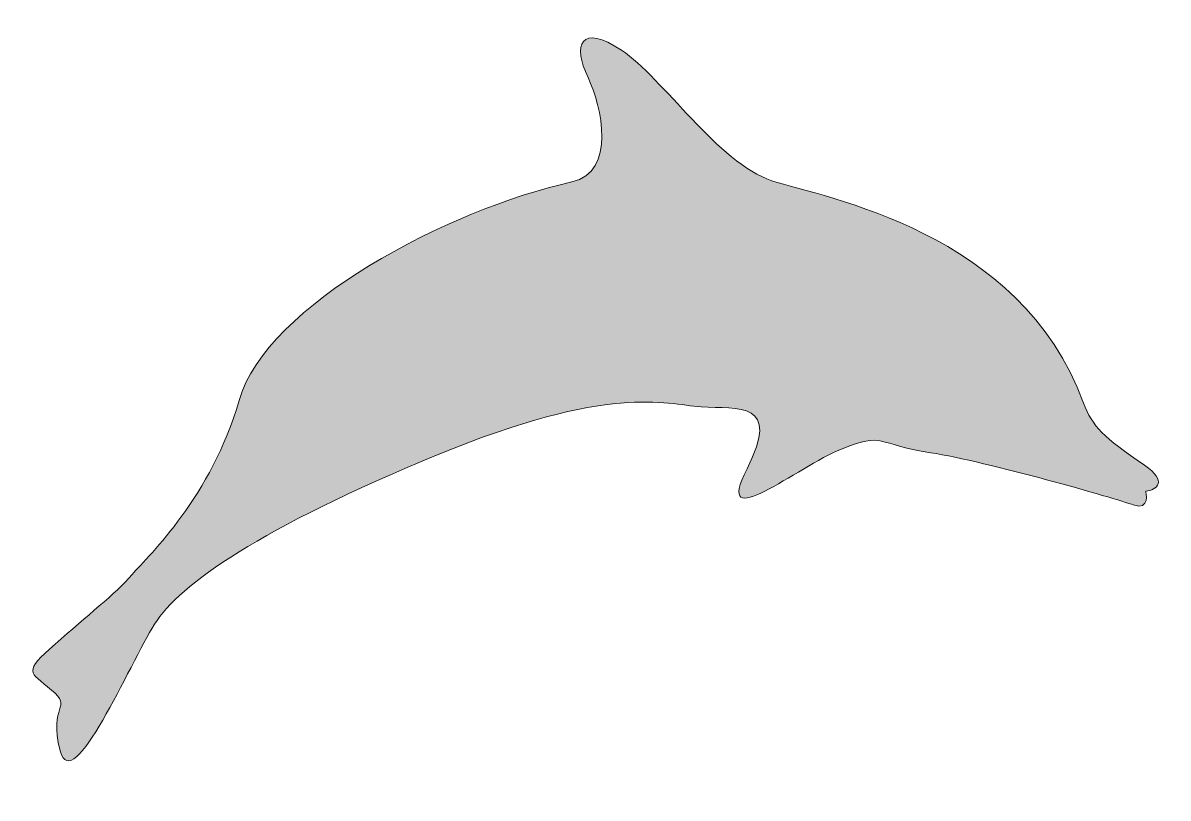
# Model space of a CAD drawing. Header units: inches. Extents: x 2.39 to 8.61, y -7.75 to -3.55.
import ezdxf

# ---------------------------------------------------------------- set-up
doc = ezdxf.new("R2010")
doc.units = ezdxf.units.IN
doc.header["$MEASUREMENT"] = 0
doc.layers.add('Layer 1', color=7, linetype='Continuous')

msp = doc.modelspace()

# ---------------------------------------------------------------- hatches: boundary and pattern name
at = {"layer": 'Layer 1', "true_color": 0xffffff}
h = msp.add_hatch(color=7, dxfattribs=at)
h.dxf.hatch_style = 2
edge = h.paths.add_edge_path()
edge.add_spline(control_points=[(5.4589, -3.8426), (5.3741, -3.6652), (5.4184, -3.5458), (5.641, -3.6942), (5.8635, -3.8426), (6.1669, -4.3079), (6.4569, -4.4023), (6.7469, -4.4967), (7.8045, -4.6727), (8.1495, -5.6094), (8.1968, -5.7375), (8.2576, -5.7944), (8.48, -5.9466), (8.6081, -6.0342), (8.5474, -6.0814), (8.4867, -6.0881), (8.4867, -6.0881), (8.5137, -6.196), (8.4193, -6.1623), (8.3249, -6.1286), (7.6236, -5.9264), (7.3201, -5.8792), (7.0167, -5.832), (7.0706, -5.7645), (6.8346, -5.8589), (6.5985, -5.9533), (6.1332, -6.3377), (6.3221, -5.9668), (6.5109, -5.5959), (6.2749, -5.6431), (6.0725, -5.6296), (5.8702, -5.6161), (5.587, -5.5015), (4.6362, -5.8927), (3.6853, -6.2837), (3.2402, -6.594), (3.1054, -6.8097), (2.9705, -7.0255), (2.6603, -7.7539), (2.5929, -7.4976), (2.5254, -7.2414), (2.6671, -7.2683), (2.5456, -7.1672), (2.4243, -7.066), (2.3905, -7.0728), (2.5659, -6.9176), (2.7412, -6.7625), (2.8896, -6.6479), (2.984, -6.54), (3.0784, -6.4321), (3.4156, -6.1151), (3.5639, -5.5959), (3.7123, -5.0767), (4.7011, -4.5579), (5.3712, -4.409), (5.614, -4.3551), (5.5331, -3.9976), (5.4589, -3.8426), (5.4589, -3.8426), (5.4589, -3.8426), (5.4589, -3.8426)], knot_values=[0, 0, 0, 0, 1, 1, 1, 2, 2, 2, 3, 3, 3, 4, 4, 4, 5, 5, 5, 6, 6, 6, 7, 7, 7, 8, 8, 8, 9, 9, 9, 10, 10, 10, 11, 11, 11, 12, 12, 12, 13, 13, 13, 14, 14, 14, 15, 15, 15, 16, 16, 16, 17, 17, 17, 18, 18, 18, 19, 19, 19, 20, 20, 20, 20], degree=3, periodic=1)

# ---------------------------------------------------------------- linework, layer by layer
at = {"layer": 'Layer 1', "lineweight": 0}
msp.add_open_spline([(5.4589, -3.8426), (5.3741, -3.6652), (5.4184, -3.5458), (5.641, -3.6942), (5.8635, -3.8426), (6.1669, -4.3079), (6.4569, -4.4023), (6.7469, -4.4967), (7.8045, -4.6727), (8.1495, -5.6094), (8.1968, -5.7375), (8.2576, -5.7944), (8.48, -5.9466), (8.6081, -6.0342), (8.5474, -6.0814), (8.4867, -6.0881), (8.4867, -6.0881), (8.5137, -6.196), (8.4193, -6.1623), (8.3249, -6.1286), (7.6236, -5.9264), (7.3201, -5.8792), (7.0167, -5.832), (7.0706, -5.7645), (6.8346, -5.8589), (6.5985, -5.9533), (6.1332, -6.3377), (6.3221, -5.9668), (6.5109, -5.5959), (6.2749, -5.6431), (6.0725, -5.6296), (5.8702, -5.6161), (5.587, -5.5015), (4.6362, -5.8927), (3.6853, -6.2837), (3.2402, -6.594), (3.1054, -6.8097), (2.9705, -7.0255), (2.6603, -7.7539), (2.5929, -7.4976), (2.5254, -7.2414), (2.6671, -7.2683), (2.5456, -7.1672), (2.4243, -7.066), (2.3905, -7.0728), (2.5659, -6.9176), (2.7412, -6.7625), (2.8896, -6.6479), (2.984, -6.54), (3.0784, -6.4321), (3.4156, -6.1151), (3.5639, -5.5959), (3.7123, -5.0767), (4.7011, -4.5579), (5.3712, -4.409), (5.614, -4.3551), (5.5331, -3.9976), (5.4589, -3.8426), (5.4589, -3.8426), (5.4589, -3.8426), (5.4589, -3.8426)], degree=3, knots=[0, 0, 0, 0, 1, 1, 1, 2, 2, 2, 3, 3, 3, 4, 4, 4, 5, 5, 5, 6, 6, 6, 7, 7, 7, 8, 8, 8, 9, 9, 9, 10, 10, 10, 11, 11, 11, 12, 12, 12, 13, 13, 13, 14, 14, 14, 15, 15, 15, 16, 16, 16, 17, 17, 17, 18, 18, 18, 19, 19, 19, 20, 20, 20, 20], dxfattribs=at)

doc.saveas('drawing.dxf')
